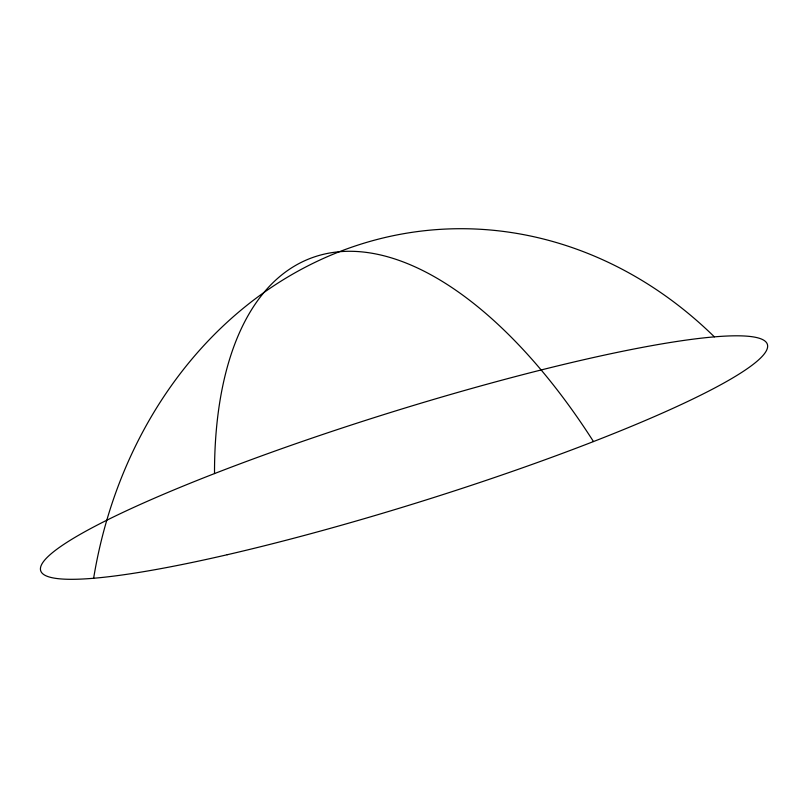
<?xml version="1.0" encoding="UTF-8"?>
<svg xmlns="http://www.w3.org/2000/svg" width="808" height="808" viewBox="0 0 808 808"><rect width="100%" height="100%" fill="white"/><g stroke="black" fill="none" stroke-linecap="round" stroke-linejoin="round"><path stroke-width="1.21" d="M93.627 578.275A441.764 382.669 85.2 0 1 714.373 336.855M214.514 473.579A441.764 213.868 68.7 0 1 593.486 441.562M227.21 554.732A380.598 47.046 -17.3 0 0 767.6 345.43A380.598 47.046 -17.3 0 0 217.19 472.539A380.598 47.046 -17.3 0 0 227.21 554.732"/></g></svg>
